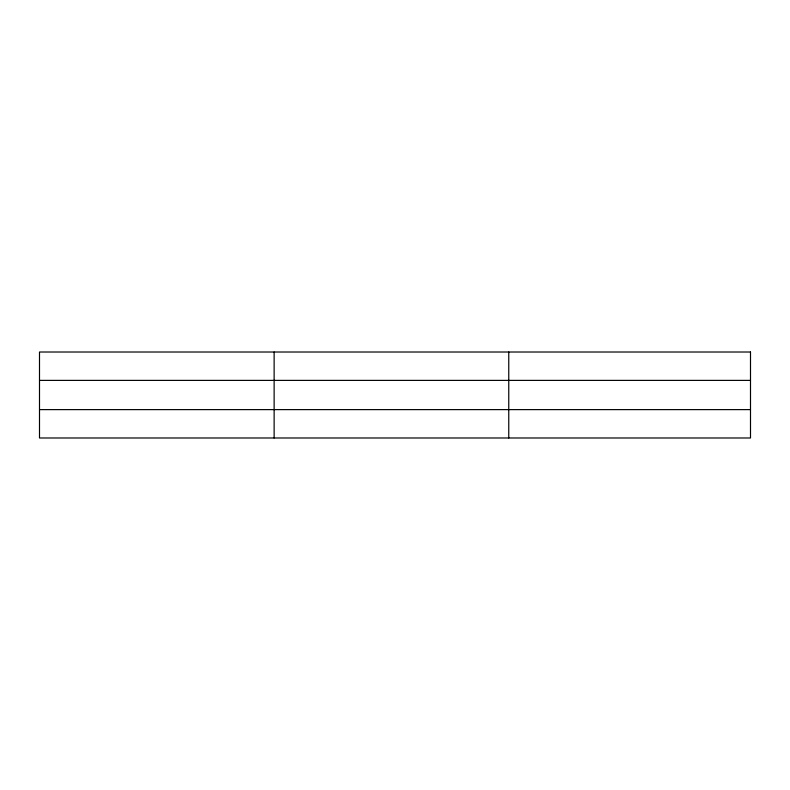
<?xml version="1.0" encoding="UTF-8"?>
<svg xmlns="http://www.w3.org/2000/svg" width="790" height="790" viewBox="0 0 790 790"><rect width="100%" height="100%" fill="white"/><g stroke="black" fill="none" stroke-linecap="round" stroke-linejoin="round"><path stroke-width="1.19" d="M274.13 437.986L274.13 352.014M508.76 437.986L508.76 352.014M39.5 380.385L750.5 380.385M39.5 409.615L750.5 409.615M750.5 352.014L750.5 437.986L39.5 437.986L39.5 352.014L750.5 352.014"/></g></svg>
